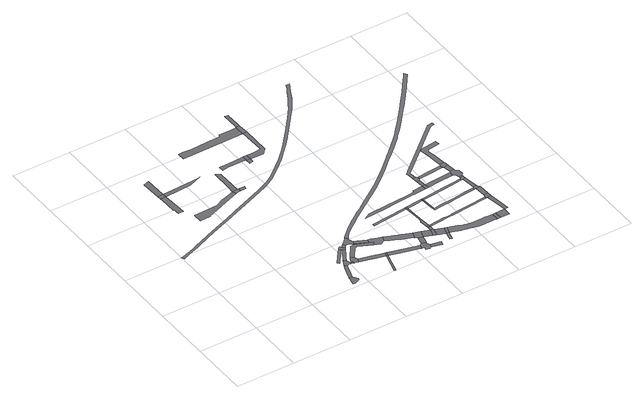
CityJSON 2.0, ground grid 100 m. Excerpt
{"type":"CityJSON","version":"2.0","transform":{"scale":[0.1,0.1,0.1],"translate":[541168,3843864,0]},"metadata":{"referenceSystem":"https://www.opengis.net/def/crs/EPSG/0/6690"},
"CityObjects":{
"road1":{"type":"Road","attributes":{"RoadStructureAttribute.sectionType":"1"},"geometry":[{"type":"MultiSurface","lod":"1","boundaries":[[[0,1,2,3,4,5,6,7,8]]]}]},
"road2":{"type":"Road","geometry":[{"type":"MultiSurface","lod":"1","boundaries":[[[9,10,1,0]]]}]},
"road3":{"type":"Road","attributes":{"RoadStructureAttribute.sectionType":"1"},"geometry":[{"type":"MultiSurface","lod":"1","boundaries":[[[11,12,10,9]]]}]},
"road4":{"type":"Road","geometry":[{"type":"MultiSurface","lod":"1","boundaries":[[[13,14,15,16,17,18,19,20,21]]]}]},
"road5":{"type":"Road","attributes":{"RoadStructureAttribute.sectionType":"1"},"geometry":[{"type":"MultiSurface","lod":"1","boundaries":[[[22,23,24,25,26,27,28,29,30,31,32]]]}]},
"road6":{"type":"Road","attributes":{"RoadStructureAttribute.sectionType":"1"},"geometry":[{"type":"MultiSurface","lod":"1","boundaries":[[[33,34,35,36,9,0]]]}]},
"road7":{"type":"Road","attributes":{"RoadStructureAttribute.sectionType":"1"},"geometry":[{"type":"MultiSurface","lod":"1","boundaries":[[[37,38,39,40,41,42,13,21,43,44,45,46,47]]]}]},
"road8":{"type":"Road","geometry":[{"type":"MultiSurface","lod":"1","boundaries":[[[48,49,37,47,50,51,52,53]]]}]},
"road9":{"type":"Road","attributes":{"RoadStructureAttribute.sectionType":"1"},"geometry":[{"type":"MultiSurface","lod":"1","boundaries":[[[54,55,56,57,58,59,60,61,62,63,64]]]}]},
"road10":{"type":"Road","attributes":{"RoadStructureAttribute.sectionType":"1"},"geometry":[{"type":"MultiSurface","lod":"1","boundaries":[[[52,51,65,66]]]}]},
"road11":{"type":"Road","attributes":{"RoadStructureAttribute.sectionType":"1"},"geometry":[{"type":"MultiSurface","lod":"1","boundaries":[[[67,68,69,70,48,53,71,72,73,74,75]]]}]},
"road12":{"type":"Road","geometry":[{"type":"MultiSurface","lod":"1","boundaries":[[[76,77,66,65,78,79,80,81,82]]]}]},
"road13":{"type":"Road","geometry":[{"type":"MultiSurface","lod":"1","boundaries":[[[83,84,85,86,54,64,87,67,75,88,89]]]}]},
"road14":{"type":"Road","geometry":[{"type":"MultiSurface","lod":"1","boundaries":[[[90,22,32,91,92,93]]]}]},
"road15":{"type":"Road","attributes":{"RoadStructureAttribute.sectionType":"1"},"geometry":[{"type":"MultiSurface","lod":"1","boundaries":[[[94,95,89,88,96,97]]]}]},
"road16":{"type":"Road","attributes":{"RoadStructureAttribute.sectionType":"1"},"geometry":[{"type":"MultiSurface","lod":"1","boundaries":[[[98,99,100,22,90]]]}]},
"road17":{"type":"Road","attributes":{"RoadStructureAttribute.sectionType":"1"},"geometry":[{"type":"MultiSurface","lod":"1","boundaries":[[[101,102,103,81,80,104,105,106,107,108,109]]]}]},
"road18":{"type":"Road","geometry":[{"type":"MultiSurface","lod":"1","boundaries":[[[110,111,93,92]]]}]},
"road19":{"type":"Road","geometry":[{"type":"MultiSurface","lod":"1","boundaries":[[[112,113,94,97,114,115,116,117,118,119,120,121]]]}]},
"road20":{"type":"Road","attributes":{"RoadStructureAttribute.sectionType":"1"},"geometry":[{"type":"MultiSurface","lod":"1","boundaries":[[[122,123,124,125,126,127,128,129,76,82,130,131,132,133,134,135,136]]]}]},
"road21":{"type":"Road","geometry":[{"type":"MultiSurface","lod":"1","boundaries":[[[108,137,138,139,140,141]]]}]},
"road22":{"type":"Road","attributes":{"RoadStructureAttribute.sectionType":"1"},"geometry":[{"type":"MultiSurface","lod":"1","boundaries":[[[142,118,117,143,144,145]]]}]},
"road23":{"type":"Road","geometry":[{"type":"MultiSurface","lod":"1","boundaries":[[[109,108,141,146]]]}]},
"road24":{"type":"Road","attributes":{"RoadStructureAttribute.sectionType":"1"},"geometry":[{"type":"MultiSurface","lod":"1","boundaries":[[[147,148,149,150,151,152,153,154,155,156,157,158,159,160,161,162,163,164,165,166,167,168,169,170,171,172,173,174,175,176,177,178,179,180,181,182,183,184,185,186,187,188,189,190,191,192,193,194,195,196,197,198,199,200,201,202,203,204,205,206,207,208,209,210]]]}]},
"road25":{"type":"Road","geometry":[{"type":"MultiSurface","lod":"1","boundaries":[[[211,212,145,144,213,136,135,214,215,216]]]}]},
"road26":{"type":"Road","attributes":{"RoadStructureAttribute.sectionType":"1"},"geometry":[{"type":"MultiSurface","lod":"1","boundaries":[[[217,218,219,220,221,222,223]]]}]},
"road27":{"type":"Road","attributes":{"RoadStructureAttribute.sectionType":"1"},"geometry":[{"type":"MultiSurface","lod":"1","boundaries":[[[224,146,141,225,226,227,228,229,230]]]}]},
"road28":{"type":"Road","attributes":{"RoadStructureAttribute.sectionType":"1"},"geometry":[{"type":"MultiSurface","lod":"1","boundaries":[[[231,232,233,234,235,236,237,238,239,240,241,242]]]}]},
"road29":{"type":"Road","geometry":[{"type":"MultiSurface","lod":"1","boundaries":[[[243,244,245,246]]]}]},
"road30":{"type":"Road","attributes":{"RoadStructureAttribute.sectionType":"1"},"geometry":[{"type":"MultiSurface","lod":"1","boundaries":[[[247,248,249,250,251,216,215,252,253,254,255,256,257,258]]]}]},
"road31":{"type":"Road","geometry":[{"type":"MultiSurface","lod":"1","boundaries":[[[259,217,223,246,245]]]}]},
"road32":{"type":"Road","geometry":[{"type":"MultiSurface","lod":"1","boundaries":[[[260,230,229,261,262,263,264,265,266,267]]]}]},
"road33":{"type":"Road","attributes":{"RoadStructureAttribute.sectionType":"1"},"geometry":[{"type":"MultiSurface","lod":"1","boundaries":[[[268,260,267,269,270]]]}]},
"road34":{"type":"Road","geometry":[{"type":"MultiSurface","lod":"1","boundaries":[[[258,257,271,272,268,270,273]]]}]},
"road35":{"type":"Road","attributes":{"RoadStructureAttribute.sectionType":"1"},"geometry":[{"type":"MultiSurface","lod":"1","boundaries":[[[265,264,274,275]]]}]},
"road36":{"type":"Road","attributes":{"RoadStructureAttribute.sectionType":"1"},"geometry":[{"type":"MultiSurface","lod":"1","boundaries":[[[276,277,278,279,259,245,280,281,282]]]}]},
"road37":{"type":"Road","attributes":{"RoadStructureAttribute.sectionType":"1"},"geometry":[{"type":"MultiSurface","lod":"1","boundaries":[[[283,284,285,286,287,288]]]}]},
"road38":{"type":"Road","attributes":{"RoadStructureAttribute.sectionType":"1"},"geometry":[{"type":"MultiSurface","lod":"1","boundaries":[[[273,270,289,290,291]]]}]},
"road39":{"type":"Road","geometry":[{"type":"MultiSurface","lod":"1","boundaries":[[[292,291,290,293,294]]]}]},
"road40":{"type":"Road","attributes":{"RoadStructureAttribute.sectionType":"1"},"geometry":[{"type":"MultiSurface","lod":"1","boundaries":[[[295,296,291,292]]]}]},
"road41":{"type":"Road","geometry":[{"type":"MultiSurface","lod":"1","boundaries":[[[297,298,242,241,276,282]]]}]},
"road42":{"type":"Road","geometry":[{"type":"MultiSurface","lod":"1","boundaries":[[[299,300,296,295]]]}]},
"road43":{"type":"Road","attributes":{"RoadStructureAttribute.sectionType":"1"},"geometry":[{"type":"MultiSurface","lod":"1","boundaries":[[[301,294,293,302,303]]]}]},
"road44":{"type":"Road","attributes":{"RoadStructureAttribute.sectionType":"1"},"geometry":[{"type":"MultiSurface","lod":"1","boundaries":[[[302,304,305,306,307]]]}]},
"road45":{"type":"Road","attributes":{"RoadStructureAttribute.sectionType":"1"},"geometry":[{"type":"MultiSurface","lod":"1","boundaries":[[[308,309,310,311,312,288,313,314,315,316,317,318,300,299]]]}]},
"road46":{"type":"Road","attributes":{"RoadStructureAttribute.sectionType":"1"},"geometry":[{"type":"MultiSurface","lod":"1","boundaries":[[[319,320,321,322,298,297]]]}]},
"road47":{"type":"Road","geometry":[{"type":"MultiSurface","lod":"1","boundaries":[[[303,302,307,323]]]}]},
"road48":{"type":"Road","attributes":{"RoadStructureAttribute.sectionType":"1"},"geometry":[{"type":"MultiSurface","lod":"1","boundaries":[[[324,325,326,327,328,329,330,331,332,333,334,335,336,337,338]]]}]},
"road49":{"type":"Road","geometry":[{"type":"MultiSurface","lod":"1","boundaries":[[[339,283,288,312]]]}]},
"road50":{"type":"Road","attributes":{"RoadStructureAttribute.sectionType":"1"},"geometry":[{"type":"MultiSurface","lod":"1","boundaries":[[[340,341,339,312,342,343]]]}]},
"road51":{"type":"Road","geometry":[{"type":"MultiSurface","lod":"1","boundaries":[[[344,340,343,345]]]}]},
"road52":{"type":"Road","attributes":{"RoadStructureAttribute.sectionType":"1"},"geometry":[{"type":"MultiSurface","lod":"1","boundaries":[[[346,347,348,349,350,351,352,353,354,355,356,357,358,323,307,359,360,361,362,363,364,365,366,367,368]]]}]},
"road53":{"type":"Road","attributes":{"RoadStructureAttribute.sectionType":"1"},"geometry":[{"type":"MultiSurface","lod":"1","boundaries":[[[369,370,371,372,373,374,375,376,377,299,295,378,379,380,381,382,383,384,385]]]}]},
"road54":{"type":"Road","geometry":[{"type":"MultiSurface","lod":"1","boundaries":[[[324,338,386,387]]]}]},
"road55":{"type":"Road","attributes":{"RoadStructureAttribute.sectionType":"1"},"geometry":[{"type":"MultiSurface","lod":"1","boundaries":[[[388,389,324,387]]]}]},
"road56":{"type":"Road","geometry":[{"type":"MultiSurface","lod":"1","boundaries":[[[390,391,392,393,394,389,388,395,396]]]}]},
"road57":{"type":"Road","attributes":{"RoadStructureAttribute.sectionType":"1"},"geometry":[{"type":"MultiSurface","lod":"1","boundaries":[[[397,398,399,400,401,402,345,343,403,404,405,406,407,408,409,410]]]}]},
"road58":{"type":"Road","attributes":{"RoadStructureAttribute.sectionType":"1"},"geometry":[{"type":"MultiSurface","lod":"1","boundaries":[[[411,412,413,414,415,416,417,418,419,420,421,422,423,424,425,426,427,428,429,430,431,432,433,434,435,436,437,438,439,440,441,442,443,444,445,446,447,448,449,450,451,452,453,454,455,456,457,458,459,460,461,462,463,464,465,466,467,468,469,470,471,472,473,474,475,476,477,112,121]]]}]},
"road59":{"type":"Road","attributes":{"RoadStructureAttribute.sectionType":"1"},"geometry":[{"type":"MultiSurface","lod":"1","boundaries":[[[478,479,480,481,482,344,345,483,484,485,486]]]}]},
"road60":{"type":"Road","geometry":[{"type":"MultiSurface","lod":"1","boundaries":[[[368,367,487,488]]]}]},
"road61":{"type":"Road","attributes":{"RoadStructureAttribute.sectionType":"1"},"geometry":[{"type":"MultiSurface","lod":"1","boundaries":[[[488,487,489,490]]]}]},
"road62":{"type":"Road","attributes":{"RoadStructureAttribute.sectionType":"1"},"geometry":[{"type":"MultiSurface","lod":"1","boundaries":[[[491,492,493,387,386,494,495]]]}]},
"road63":{"type":"Road","attributes":{"RoadStructureAttribute.sectionType":"1"},"geometry":[{"type":"MultiSurface","lod":"1","boundaries":[[[496,497,396,395,498,499]]]}]},
"road64":{"type":"Road","attributes":{"RoadStructureAttribute.sectionType":"1"},"geometry":[{"type":"MultiSurface","lod":"1","boundaries":[[[500,501,502,503,490,504]]]}]},
"road65":{"type":"Road","geometry":[{"type":"MultiSurface","lod":"1","boundaries":[[[505,506,369,385,502,501]]]}]},
"road66":{"type":"Road","attributes":{"RoadStructureAttribute.sectionType":"1"},"geometry":[{"type":"MultiSurface","lod":"1","boundaries":[[[507,508,506,505]]]}]},
"road67":{"type":"Road","geometry":[{"type":"MultiSurface","lod":"1","boundaries":[[[509,510,511,410,409,508,507]]]}]},
"road68":{"type":"Road","attributes":{"RoadStructureAttribute.sectionType":"1"},"geometry":[{"type":"MultiSurface","lod":"1","boundaries":[[[512,513,514,511,510]]]}]},
"road69":{"type":"Road","geometry":[{"type":"MultiSurface","lod":"1","boundaries":[[[515,516,478,486,513,512]]]}]},
"road70":{"type":"Road","attributes":{"RoadStructureAttribute.sectionType":"1"},"geometry":[{"type":"MultiSurface","lod":"1","boundaries":[[[517,518,516,515]]]}]},
"road71":{"type":"Road","geometry":[{"type":"MultiSurface","lod":"1","boundaries":[[[519,520,521,522,491,495,523,524,525,526,527,518,517,528,529,530]]]}]},
"road72":{"type":"Road","geometry":[{"type":"MultiSurface","lod":"1","boundaries":[[[531,532,533,534,522,521]]]}]},
"road73":{"type":"Road","geometry":[{"type":"MultiSurface","lod":"1","boundaries":[[[535,536,537,496,499,533,532]]]}]},
"road74":{"type":"Road","attributes":{"RoadStructureAttribute.sectionType":"1"},"geometry":[{"type":"MultiSurface","lod":"1","boundaries":[[[538,539,540,541,542,543,392,391,544,545,546,547,548]]]}]},
"road75":{"type":"Road","attributes":{"RoadStructureAttribute.sectionType":"1"},"geometry":[{"type":"MultiSurface","lod":"1","boundaries":[[[549,550,551,552,553,554,537,536,555,556,557,558,559]]]}]}
},
"vertices":[
[612,3338,0],[514,3332,0],[515,3322,0],[520,3307,0],[525,3002,0],[543,3005,0],[546,2950,0],[544,2900,0],[636,2907,0],
[606,3405,0],[512,3400,0],
[597,3785,0],[498,3749,0],
[1805,234,0],[1796,201,0],[1785,156,0],[1776,105,0],[1774,86,0],[1821,70,0],[1901,111,0],[1911,144,0],[1856,220,0],
[1496,2884,0],[1337,2842,0],[1274,2819,0],[1128,2748,0],[720,2733,0],[724,2576,0],[907,2586,0],[917,2598,0],[1079,2657,0],[1275,2729,0],[1520,2823,0],
[1074,3365,0],[1293,3447,0],[1268,3444,0],[889,3420,0],
[1904,521,0],[1886,475,0],[1857,398,0],[1835,333,0],[1820,288,0],[1808,246,0],[1877,290,0],[1898,353,0],[1918,414,0],[1932,453,0],[1941,482,0],
[1958,624,0],[1924,560,0],[1992,506,0],[2022,498,0],[2026,526,0],[1993,585,0],
[2036,870,0],[2011,835,0],[2002,822,0],[1934,732,0],[1857,630,0],[1883,594,0],[1916,641,0],[1969,713,0],[2033,800,0],[2039,808,0],[2070,847,0],
[2058,489,0],[2063,515,0],
[2087,842,0],[2060,800,0],[2044,774,0],[1997,691,0],[2040,666,0],[2082,737,0],[2107,782,0],[2116,797,0],[2128,815,0],
[2083,629,0],[2042,556,0],[2077,484,0],[2083,482,0],[2140,467,0],[2159,540,0],[2139,588,0],
[2101,916,0],[2090,918,0],[2078,918,0],[2062,907,0],[2079,847,0],[2156,857,0],[2116,896,0],
[1594,2900,0],[1569,2842,0],[1604,2843,0],[1604,2895,0],
[2164,948,0],[2143,933,0],[2178,892,0],[2187,901,0],
[1587,3330,0],[1506,3374,0],[1507,3009,0],
[2516,449,0],[2433,470,0],[2167,538,0],[2177,458,0],[2270,433,0],[2423,393,0],[2443,388,0],[2555,361,0],[2574,434,0],
[1707,2844,0],[1716,2899,0],
[2271,1055,0],[2216,987,0],[2198,908,0],[2208,909,0],[2228,900,0],[2307,866,0],[2330,925,0],[2310,958,0],[2300,982,0],[2307,1013,0],
[2306,859,0],[2304,859,0],[2237,843,0],[2212,809,0],[2172,755,0],[2145,718,0],[2128,696,0],[2122,687,0],[2157,617,0],[2202,684,0],[2233,727,0],[2264,769,0],[2319,783,0],[2548,682,0],[2575,742,0],
[2504,185,0],[2455,12,0],[2482,5,0],[2530,178,0],[2578,355,0],
[2385,901,0],[2313,863,0],[2509,777,0],[2534,835,0],
[2597,428,0],
[33,1957,0],[91,1980,0],[158,2006,0],[272,2047,0],[352,2080,0],[613,2188,0],[842,2278,0],[1079,2368,0],[1278,2445,0],[1607,2573,0],[1851,2670,0],[1968,2721,0],[2047,2759,0],[2112,2795,0],[2179,2841,0],[2241,2886,0],[2377,3003,0],[2521,3127,0],[2647,3253,0],[2778,3394,0],[2887,3518,0],[2907,3540,0],[3035,3692,0],[3183,3878,0],[3188,3884,0],[3309,4032,0],[3383,4145,0],[3452,4251,0],[3531,4399,0],[3614,4555,0],[3557,4559,0],[3525,4494,0],[3515,4476,0],[3485,4423,0],[3407,4288,0],[3390,4255,0],[3377,4237,0],[3340,4177,0],[3281,4084,0],[3148,3905,0],[3099,3844,0],[3000,3721,0],[2874,3570,0],[2798,3483,0],[2746,3424,0],[2614,3282,0],[2491,3159,0],[2347,3035,0],[2213,2921,0],[2154,2878,0],[2089,2835,0],[2027,2799,0],[1950,2764,0],[1833,2710,0],[1591,2615,0],[1278,2489,0],[1064,2405,0],[827,2315,0],[600,2225,0],[337,2118,0],[255,2082,0],[140,2043,0],[0,1994,0],[28,1955,0],
[2684,791,0],[2581,825,0],[2578,746,0],[2647,639,0],[2714,676,0],[2749,766,0],
[2079,3493,0],[2048,3492,0],[1828,3485,0],[1658,3475,0],[1659,3395,0],[1761,3406,0],[2081,3412,0],
[2708,399,0],[2586,353,0],[2738,315,0],[2845,288,0],[3041,236,0],[3089,223,0],[3109,296,0],
[2236,4124,0],[2076,4122,0],[2074,4089,0],[2014,4089,0],[1892,4083,0],[1827,4079,0],[1547,4069,0],[1399,4078,0],[1324,4077,0],[1322,3938,0],[2381,3957,0],[2379,4122,0],
[2084,3307,0],[2152,3323,0],[2151,3398,0],[2081,3395,0],
[3135,622,0],[3014,666,0],[2935,694,0],[2913,702,0],[2872,718,0],[2786,644,0],[2809,633,0],[2862,609,0],[2921,583,0],[2958,566,0],[3143,502,0],[3180,606,0],
[2149,3495,0],
[3153,322,0],[3133,212,0],[3124,166,0],[3195,152,0],[3225,177,0],[3242,239,0],[3219,279,0],[3225,306,0],
[3180,457,0],[3234,346,0],[3255,442,0],
[3139,490,0],[3183,472,0],[3299,564,0],
[3401,124,0],[3418,196,0],
[2395,3958,0],[2407,3520,0],[2400,3508,0],[2280,3499,0],[2381,3390,0],[2458,3473,0],[2460,3956,0],
[3408,1161,0],[3379,1158,0],[2804,1097,0],[2802,1055,0],[3328,1114,0],[3413,1124,0],
[3344,408,0],[3396,389,0],[3439,514,0],
[3485,517,0],[3445,371,0],[3487,492,0],
[3481,587,0],[3434,583,0],
[2451,4139,0],[2389,4135,0],
[3478,622,0],[3432,618,0],
[3489,491,0],[3591,321,0],[3632,443,0],
[3574,247,0],[3557,177,0],[3598,167,0],[3631,309,0],
[3474,685,0],[3463,832,0],[3449,1026,0],[3447,1058,0],[3443,1126,0],[3423,1041,0],[3424,1034,0],[3438,823,0],[3442,759,0],[3422,759,0],[3428,677,0],
[2448,4208,0],[2445,4443,0],[2390,4450,0],[2391,4175,0],
[3672,430,0],
[3910,1451,0],[3897,1449,0],[3733,1429,0],[3735,1399,0],[3649,1393,0],[3378,1373,0],[3259,1364,0],[2891,1336,0],[2784,1272,0],[3143,1302,0],[3394,1323,0],[3588,1340,0],[3798,1357,0],[3898,1367,0],[3915,1369,0],
[3439,1165,0],
[3721,1197,0],[3644,1188,0],[3574,1141,0],[3725,1159,0],
[3739,1199,0],[3743,1164,0],
[4336,320,0],[4280,322,0],[4223,324,0],[4177,324,0],[4114,323,0],[4099,323,0],[4030,326,0],[3998,327,0],[3938,339,0],[3928,343,0],[3908,350,0],[3828,378,0],[3710,417,0],[3813,257,0],[3872,241,0],[3909,231,0],[3963,218,0],[4065,193,0],[4099,192,0],[4210,191,0],[4392,189,0],[4410,188,0],[4409,320,0],
[4547,727,0],[4233,693,0],[4135,682,0],[4054,673,0],[3905,657,0],[3902,656,0],[3825,648,0],[3780,650,0],[3766,648,0],[3689,604,0],[3781,612,0],[3874,622,0],[3905,625,0],[4068,642,0],[4135,649,0],[4216,658,0],[4550,693,0],
[3972,1374,0],[3965,1449,0],
[3949,1581,0],[3900,1577,0],
[3964,1666,0],[3943,1681,0],[3892,1677,0],[3895,1639,0],[3898,1608,0],[3976,1619,0],[3970,1661,0],
[4380,984,0],[4136,955,0],[4077,948,0],[3902,928,0],[3770,912,0],[3767,945,0],[3749,938,0],[3756,872,0],[3903,889,0],[4058,907,0],[4136,916,0],[4359,941,0],[4516,959,0],[4512,999,0],
[2337,1058,0],[2389,1111,0],[2473,1184,0],[2575,1265,0],[2701,1356,0],[2991,1562,0],[3145,1671,0],[3344,1808,0],[3421,1869,0],[3480,1916,0],[3669,2078,0],[3857,2255,0],[3874,2270,0],[3889,2283,0],[4062,2440,0],[4233,2604,0],[4256,2629,0],[4270,2647,0],[4369,2755,0],[4525,2929,0],[4710,3153,0],[4727,3174,0],[4890,3380,0],[5019,3539,0],[5031,3556,0],[5194,3778,0],[5159,3831,0],[5121,3774,0],[5000,3617,0],[4896,3483,0],[4752,3301,0],[4648,3169,0],[4553,3051,0],[4431,2905,0],[4330,2791,0],[4243,2694,0],[4165,2613,0],[4072,2523,0],[3944,2406,0],[3888,2354,0],[3831,2300,0],[3740,2216,0],[3644,2130,0],[3592,2083,0],[3542,2039,0],[3486,1994,0],[3426,1945,0],[3367,1899,0],[3332,1871,0],[3313,1856,0],[3257,1815,0],[3215,1782,0],[3175,1754,0],[3097,1699,0],[3045,1661,0],[2984,1619,0],[2911,1568,0],[2838,1518,0],[2765,1470,0],[2676,1408,0],[2597,1348,0],[2520,1291,0],[2463,1244,0],[2423,1206,0],[2386,1174,0],[2351,1141,0],[2310,1101,0],
[4474,1282,0],[4327,1265,0],[4156,1246,0],[3899,1217,0],[3762,1202,0],[3900,1182,0],[4152,1210,0],[4285,1225,0],[4478,1247,0],
[4460,187,0],[4460,321,0],
[4622,183,0],[4626,321,0],
[4432,1496,0],[4183,1471,0],[4049,1457,0],[4174,1394,0],[4428,1419,0],
[4397,1703,0],[4185,1682,0],[4188,1635,0],[4403,1651,0],
[4679,390,0],[4637,708,0],[4572,695,0],[4614,402,0],[4687,329,0],
[4634,779,0],[4561,775,0],
[4627,973,0],[4542,962,0],
[4599,985,0],[4593,1024,0],[4534,1015,0],
[4556,1258,0],[4502,1249,0],[4504,1230,0],
[4548,1315,0],[4494,1304,0],
[4543,1342,0],[4489,1327,0],
[4544,1474,0],[4527,1484,0],[4522,1526,0],[4444,1516,0],[4440,1416,0],[4458,1409,0],[4467,1400,0],[4473,1394,0],[4478,1384,0],[4578,1375,0],[4580,1378,0],[4570,1457,0],
[4512,1601,0],[4506,1654,0],[4425,1643,0],[4433,1589,0],
[4498,1717,0],[4494,1744,0],[4414,1736,0],
[4858,2622,0],[4771,2604,0],[3922,1856,0],[3893,1831,0],[3881,1820,0],[3891,1699,0],[3938,1724,0],[3929,1803,0],[3987,1854,0],[4791,2557,0],[4866,2570,0],
[4659,2224,0],[4377,2183,0],[4358,2155,0],[4386,1947,0],[4387,1938,0],[4412,1752,0],[4461,1969,0],[4459,1981,0],[4443,2083,0],[4463,2116,0],[4670,2148,0]
]}
